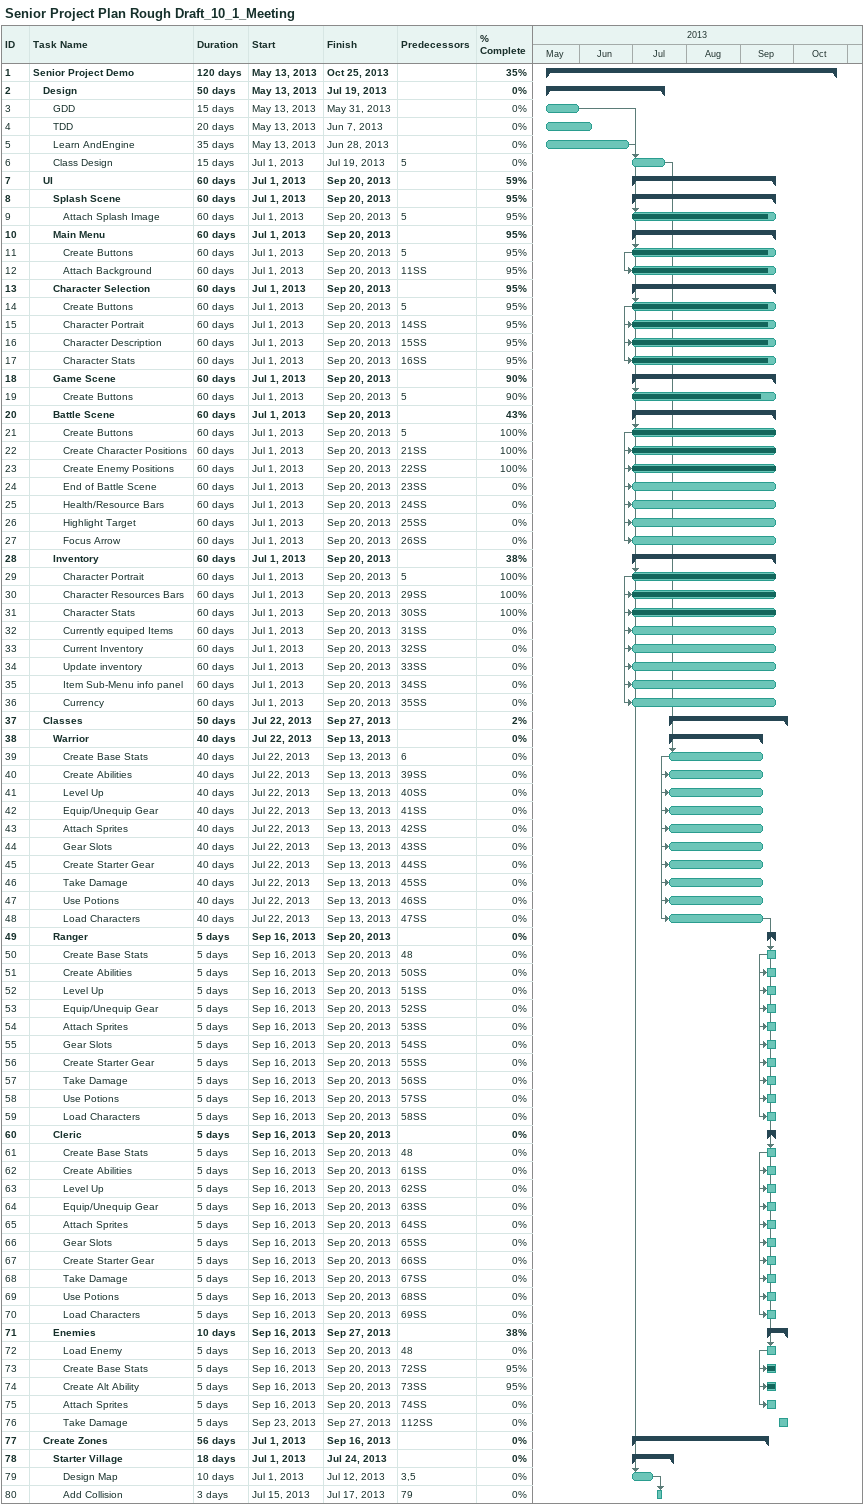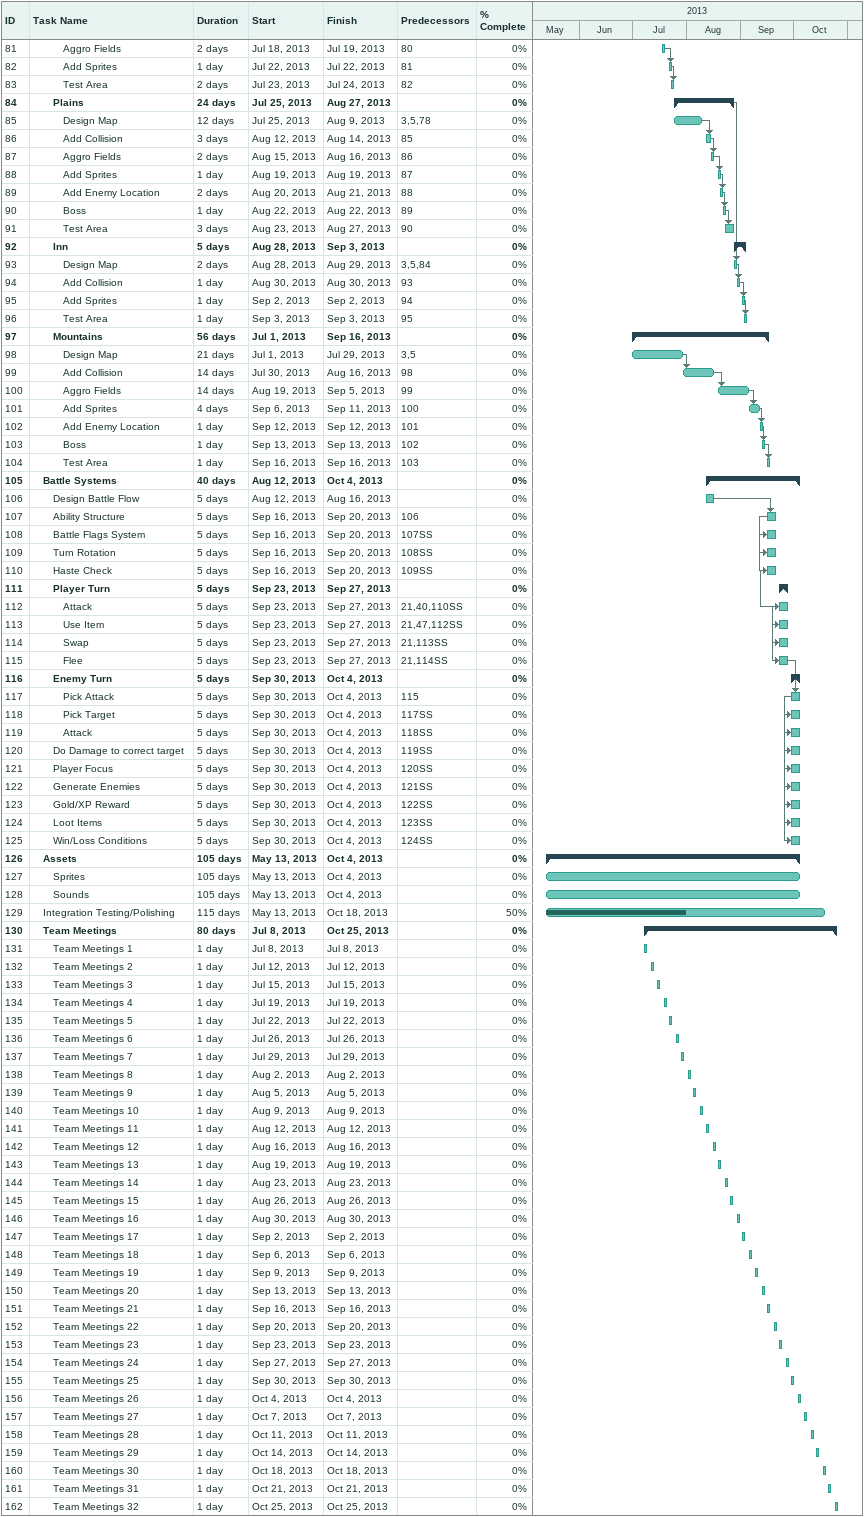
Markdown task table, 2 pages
Senior Project Plan Rough Draft_10_1_Meeting

| ID | Level | Task | Duration | Start | Finish | Predecessors | % complete |
|---|---|---|---|---|---|---|---|
| 1 | 1 | **Senior Project Demo** | 120d | 2013-05-13 | 2013-10-25 |  | 35 |
| 2 | 2 | **Design** | 50d | 2013-05-13 | 2013-07-19 |  | 0 |
| 3 | 3 | GDD | 15d | 2013-05-13 | 2013-05-31 |  | 0 |
| 4 | 3 | TDD | 20d | 2013-05-13 | 2013-06-07 |  | 0 |
| 5 | 3 | Learn AndEngine | 35d | 2013-05-13 | 2013-06-28 |  | 0 |
| 6 | 3 | Class Design | 15d | 2013-07-01 | 2013-07-19 | 5 | 0 |
| 7 | 2 | **UI** | 60d | 2013-07-01 | 2013-09-20 |  | 59 |
| 8 | 3 | **Splash Scene** | 60d | 2013-07-01 | 2013-09-20 |  | 95 |
| 9 | 4 | Attach Splash Image | 60d | 2013-07-01 | 2013-09-20 | 5 | 95 |
| 10 | 3 | **Main Menu** | 60d | 2013-07-01 | 2013-09-20 |  | 95 |
| 11 | 4 | Create Buttons | 60d | 2013-07-01 | 2013-09-20 | 5 | 95 |
| 12 | 4 | Attach Background | 60d | 2013-07-01 | 2013-09-20 | 11SS | 95 |
| 13 | 3 | **Character Selection** | 60d | 2013-07-01 | 2013-09-20 |  | 95 |
| 14 | 4 | Create Buttons | 60d | 2013-07-01 | 2013-09-20 | 5 | 95 |
| 15 | 4 | Character Portrait | 60d | 2013-07-01 | 2013-09-20 | 14SS | 95 |
| 16 | 4 | Character Description | 60d | 2013-07-01 | 2013-09-20 | 15SS | 95 |
| 17 | 4 | Character Stats | 60d | 2013-07-01 | 2013-09-20 | 16SS | 95 |
| 18 | 3 | **Game Scene** | 60d | 2013-07-01 | 2013-09-20 |  | 90 |
| 19 | 4 | Create Buttons | 60d | 2013-07-01 | 2013-09-20 | 5 | 90 |
| 20 | 3 | **Battle Scene** | 60d | 2013-07-01 | 2013-09-20 |  | 43 |
| 21 | 4 | Create Buttons | 60d | 2013-07-01 | 2013-09-20 | 5 | 100 |
| 22 | 4 | Create Character Positions | 60d | 2013-07-01 | 2013-09-20 | 21SS | 100 |
| 23 | 4 | Create Enemy Positions | 60d | 2013-07-01 | 2013-09-20 | 22SS | 100 |
| 24 | 4 | End of Battle Scene | 60d | 2013-07-01 | 2013-09-20 | 23SS | 0 |
| 25 | 4 | Health/Resource Bars | 60d | 2013-07-01 | 2013-09-20 | 24SS | 0 |
| 26 | 4 | Highlight Target | 60d | 2013-07-01 | 2013-09-20 | 25SS | 0 |
| 27 | 4 | Focus Arrow | 60d | 2013-07-01 | 2013-09-20 | 26SS | 0 |
| 28 | 3 | **Inventory** | 60d | 2013-07-01 | 2013-09-20 |  | 38 |
| 29 | 4 | Character Portrait | 60d | 2013-07-01 | 2013-09-20 | 5 | 100 |
| 30 | 4 | Character Resources Bars | 60d | 2013-07-01 | 2013-09-20 | 29SS | 100 |
| 31 | 4 | Character Stats | 60d | 2013-07-01 | 2013-09-20 | 30SS | 100 |
| 32 | 4 | Currently equiped Items | 60d | 2013-07-01 | 2013-09-20 | 31SS | 0 |
| 33 | 4 | Current Inventory | 60d | 2013-07-01 | 2013-09-20 | 32SS | 0 |
| 34 | 4 | Update inventory | 60d | 2013-07-01 | 2013-09-20 | 33SS | 0 |
| 35 | 4 | Item Sub-Menu info panel | 60d | 2013-07-01 | 2013-09-20 | 34SS | 0 |
| 36 | 4 | Currency | 60d | 2013-07-01 | 2013-09-20 | 35SS | 0 |
| 37 | 2 | **Classes** | 50d | 2013-07-22 | 2013-09-27 |  | 2 |
| 38 | 3 | **Warrior** | 40d | 2013-07-22 | 2013-09-13 |  | 0 |
| 39 | 4 | Create Base Stats | 40d | 2013-07-22 | 2013-09-13 | 6 | 0 |
| 40 | 4 | Create Abilities | 40d | 2013-07-22 | 2013-09-13 | 39SS | 0 |
| 41 | 4 | Level Up | 40d | 2013-07-22 | 2013-09-13 | 40SS | 0 |
| 42 | 4 | Equip/Unequip Gear | 40d | 2013-07-22 | 2013-09-13 | 41SS | 0 |
| 43 | 4 | Attach Sprites | 40d | 2013-07-22 | 2013-09-13 | 42SS | 0 |
| 44 | 4 | Gear Slots | 40d | 2013-07-22 | 2013-09-13 | 43SS | 0 |
| 45 | 4 | Create Starter Gear | 40d | 2013-07-22 | 2013-09-13 | 44SS | 0 |
| 46 | 4 | Take Damage | 40d | 2013-07-22 | 2013-09-13 | 45SS | 0 |
| 47 | 4 | Use Potions | 40d | 2013-07-22 | 2013-09-13 | 46SS | 0 |
| 48 | 4 | Load Characters | 40d | 2013-07-22 | 2013-09-13 | 47SS | 0 |
| 49 | 3 | **Ranger** | 5d | 2013-09-16 | 2013-09-20 |  | 0 |
| 50 | 4 | Create Base Stats | 5d | 2013-09-16 | 2013-09-20 | 48 | 0 |
| 51 | 4 | Create Abilities | 5d | 2013-09-16 | 2013-09-20 | 50SS | 0 |
| 52 | 4 | Level Up | 5d | 2013-09-16 | 2013-09-20 | 51SS | 0 |
| 53 | 4 | Equip/Unequip Gear | 5d | 2013-09-16 | 2013-09-20 | 52SS | 0 |
| 54 | 4 | Attach Sprites | 5d | 2013-09-16 | 2013-09-20 | 53SS | 0 |
| 55 | 4 | Gear Slots | 5d | 2013-09-16 | 2013-09-20 | 54SS | 0 |
| 56 | 4 | Create Starter Gear | 5d | 2013-09-16 | 2013-09-20 | 55SS | 0 |
| 57 | 4 | Take Damage | 5d | 2013-09-16 | 2013-09-20 | 56SS | 0 |
| 58 | 4 | Use Potions | 5d | 2013-09-16 | 2013-09-20 | 57SS | 0 |
| 59 | 4 | Load Characters | 5d | 2013-09-16 | 2013-09-20 | 58SS | 0 |
| 60 | 3 | **Cleric** | 5d | 2013-09-16 | 2013-09-20 |  | 0 |
| 61 | 4 | Create Base Stats | 5d | 2013-09-16 | 2013-09-20 | 48 | 0 |
| 62 | 4 | Create Abilities | 5d | 2013-09-16 | 2013-09-20 | 61SS | 0 |
| 63 | 4 | Level Up | 5d | 2013-09-16 | 2013-09-20 | 62SS | 0 |
| 64 | 4 | Equip/Unequip Gear | 5d | 2013-09-16 | 2013-09-20 | 63SS | 0 |
| 65 | 4 | Attach Sprites | 5d | 2013-09-16 | 2013-09-20 | 64SS | 0 |
| 66 | 4 | Gear Slots | 5d | 2013-09-16 | 2013-09-20 | 65SS | 0 |
| 67 | 4 | Create Starter Gear | 5d | 2013-09-16 | 2013-09-20 | 66SS | 0 |
| 68 | 4 | Take Damage | 5d | 2013-09-16 | 2013-09-20 | 67SS | 0 |
| 69 | 4 | Use Potions | 5d | 2013-09-16 | 2013-09-20 | 68SS | 0 |
| 70 | 4 | Load Characters | 5d | 2013-09-16 | 2013-09-20 | 69SS | 0 |
| 71 | 3 | **Enemies** | 10d | 2013-09-16 | 2013-09-27 |  | 38 |
| 72 | 4 | Load Enemy | 5d | 2013-09-16 | 2013-09-20 | 48 | 0 |
| 73 | 4 | Create Base Stats | 5d | 2013-09-16 | 2013-09-20 | 72SS | 95 |
| 74 | 4 | Create Alt Ability | 5d | 2013-09-16 | 2013-09-20 | 73SS | 95 |
| 75 | 4 | Attach Sprites | 5d | 2013-09-16 | 2013-09-20 | 74SS | 0 |
| 76 | 4 | Take Damage | 5d | 2013-09-23 | 2013-09-27 | 112SS | 0 |
| 77 | 2 | **Create Zones** | 56d | 2013-07-01 | 2013-09-16 |  | 0 |
| 78 | 3 | **Starter Village** | 18d | 2013-07-01 | 2013-07-24 |  | 0 |
| 79 | 4 | Design Map | 10d | 2013-07-01 | 2013-07-12 | 3, 5 | 0 |
| 80 | 4 | Add Collision | 3d | 2013-07-15 | 2013-07-17 | 79 | 0 |
| 81 | 4 | Aggro Fields | 2d | 2013-07-18 | 2013-07-19 | 80 | 0 |
| 82 | 4 | Add Sprites | 1d | 2013-07-22 | 2013-07-22 | 81 | 0 |
| 83 | 4 | Test Area | 2d | 2013-07-23 | 2013-07-24 | 82 | 0 |
| 84 | 3 | **Plains** | 24d | 2013-07-25 | 2013-08-27 |  | 0 |
| 85 | 4 | Design Map | 12d | 2013-07-25 | 2013-08-09 | 3, 5, 78 | 0 |
| 86 | 4 | Add Collision | 3d | 2013-08-12 | 2013-08-14 | 85 | 0 |
| 87 | 4 | Aggro Fields | 2d | 2013-08-15 | 2013-08-16 | 86 | 0 |
| 88 | 4 | Add Sprites | 1d | 2013-08-19 | 2013-08-19 | 87 | 0 |
| 89 | 4 | Add Enemy Location | 2d | 2013-08-20 | 2013-08-21 | 88 | 0 |
| 90 | 4 | Boss | 1d | 2013-08-22 | 2013-08-22 | 89 | 0 |
| 91 | 4 | Test Area | 3d | 2013-08-23 | 2013-08-27 | 90 | 0 |
| 92 | 3 | **Inn** | 5d | 2013-08-28 | 2013-09-03 |  | 0 |
| 93 | 4 | Design Map | 2d | 2013-08-28 | 2013-08-29 | 3, 5, 84 | 0 |
| 94 | 4 | Add Collision | 1d | 2013-08-30 | 2013-08-30 | 93 | 0 |
| 95 | 4 | Add Sprites | 1d | 2013-09-02 | 2013-09-02 | 94 | 0 |
| 96 | 4 | Test Area | 1d | 2013-09-03 | 2013-09-03 | 95 | 0 |
| 97 | 3 | **Mountains** | 56d | 2013-07-01 | 2013-09-16 |  | 0 |
| 98 | 4 | Design Map | 21d | 2013-07-01 | 2013-07-29 | 3, 5 | 0 |
| 99 | 4 | Add Collision | 14d | 2013-07-30 | 2013-08-16 | 98 | 0 |
| 100 | 4 | Aggro Fields | 14d | 2013-08-19 | 2013-09-05 | 99 | 0 |
| 101 | 4 | Add Sprites | 4d | 2013-09-06 | 2013-09-11 | 100 | 0 |
| 102 | 4 | Add Enemy Location | 1d | 2013-09-12 | 2013-09-12 | 101 | 0 |
| 103 | 4 | Boss | 1d | 2013-09-13 | 2013-09-13 | 102 | 0 |
| 104 | 4 | Test Area | 1d | 2013-09-16 | 2013-09-16 | 103 | 0 |
| 105 | 2 | **Battle Systems** | 40d | 2013-08-12 | 2013-10-04 |  | 0 |
| 106 | 3 | Design Battle Flow | 5d | 2013-08-12 | 2013-08-16 |  | 0 |
| 107 | 3 | Ability Structure | 5d | 2013-09-16 | 2013-09-20 | 106 | 0 |
| 108 | 3 | Battle Flags System | 5d | 2013-09-16 | 2013-09-20 | 107SS | 0 |
| 109 | 3 | Turn Rotation | 5d | 2013-09-16 | 2013-09-20 | 108SS | 0 |
| 110 | 3 | Haste Check | 5d | 2013-09-16 | 2013-09-20 | 109SS | 0 |
| 111 | 3 | **Player Turn** | 5d | 2013-09-23 | 2013-09-27 |  | 0 |
| 112 | 4 | Attack | 5d | 2013-09-23 | 2013-09-27 | 21, 40, 110SS | 0 |
| 113 | 4 | Use Item | 5d | 2013-09-23 | 2013-09-27 | 21, 47, 112SS | 0 |
| 114 | 4 | Swap | 5d | 2013-09-23 | 2013-09-27 | 21, 113SS | 0 |
| 115 | 4 | Flee | 5d | 2013-09-23 | 2013-09-27 | 21, 114SS | 0 |
| 116 | 3 | **Enemy Turn** | 5d | 2013-09-30 | 2013-10-04 |  | 0 |
| 117 | 4 | Pick Attack | 5d | 2013-09-30 | 2013-10-04 | 115 | 0 |
| 118 | 4 | Pick Target | 5d | 2013-09-30 | 2013-10-04 | 117SS | 0 |
| 119 | 4 | Attack | 5d | 2013-09-30 | 2013-10-04 | 118SS | 0 |
| 120 | 3 | Do Damage to correct target | 5d | 2013-09-30 | 2013-10-04 | 119SS | 0 |
| 121 | 3 | Player Focus | 5d | 2013-09-30 | 2013-10-04 | 120SS | 0 |
| 122 | 3 | Generate Enemies | 5d | 2013-09-30 | 2013-10-04 | 121SS | 0 |
| 123 | 3 | Gold/XP Reward | 5d | 2013-09-30 | 2013-10-04 | 122SS | 0 |
| 124 | 3 | Loot Items | 5d | 2013-09-30 | 2013-10-04 | 123SS | 0 |
| 125 | 3 | Win/Loss Conditions | 5d | 2013-09-30 | 2013-10-04 | 124SS | 0 |
| 126 | 2 | **Assets** | 105d | 2013-05-13 | 2013-10-04 |  | 0 |
| 127 | 3 | Sprites | 105d | 2013-05-13 | 2013-10-04 |  | 0 |
| 128 | 3 | Sounds | 105d | 2013-05-13 | 2013-10-04 |  | 0 |
| 129 | 2 | Integration Testing/Polishing | 115d | 2013-05-13 | 2013-10-18 |  | 50 |
| 130 | 2 | **Team Meetings** | 80d | 2013-07-08 | 2013-10-25 |  | 0 |
| 131 | 3 | Team Meetings 1 | 1d | 2013-07-08 | 2013-07-08 |  | 0 |
| 132 | 3 | Team Meetings 2 | 1d | 2013-07-12 | 2013-07-12 |  | 0 |
| 133 | 3 | Team Meetings 3 | 1d | 2013-07-15 | 2013-07-15 |  | 0 |
| 134 | 3 | Team Meetings 4 | 1d | 2013-07-19 | 2013-07-19 |  | 0 |
| 135 | 3 | Team Meetings 5 | 1d | 2013-07-22 | 2013-07-22 |  | 0 |
| 136 | 3 | Team Meetings 6 | 1d | 2013-07-26 | 2013-07-26 |  | 0 |
| 137 | 3 | Team Meetings 7 | 1d | 2013-07-29 | 2013-07-29 |  | 0 |
| 138 | 3 | Team Meetings 8 | 1d | 2013-08-02 | 2013-08-02 |  | 0 |
| 139 | 3 | Team Meetings 9 | 1d | 2013-08-05 | 2013-08-05 |  | 0 |
| 140 | 3 | Team Meetings 10 | 1d | 2013-08-09 | 2013-08-09 |  | 0 |
| 141 | 3 | Team Meetings 11 | 1d | 2013-08-12 | 2013-08-12 |  | 0 |
| 142 | 3 | Team Meetings 12 | 1d | 2013-08-16 | 2013-08-16 |  | 0 |
| 143 | 3 | Team Meetings 13 | 1d | 2013-08-19 | 2013-08-19 |  | 0 |
| 144 | 3 | Team Meetings 14 | 1d | 2013-08-23 | 2013-08-23 |  | 0 |
| 145 | 3 | Team Meetings 15 | 1d | 2013-08-26 | 2013-08-26 |  | 0 |
| 146 | 3 | Team Meetings 16 | 1d | 2013-08-30 | 2013-08-30 |  | 0 |
| 147 | 3 | Team Meetings 17 | 1d | 2013-09-02 | 2013-09-02 |  | 0 |
| 148 | 3 | Team Meetings 18 | 1d | 2013-09-06 | 2013-09-06 |  | 0 |
| 149 | 3 | Team Meetings 19 | 1d | 2013-09-09 | 2013-09-09 |  | 0 |
| 150 | 3 | Team Meetings 20 | 1d | 2013-09-13 | 2013-09-13 |  | 0 |
| 151 | 3 | Team Meetings 21 | 1d | 2013-09-16 | 2013-09-16 |  | 0 |
| 152 | 3 | Team Meetings 22 | 1d | 2013-09-20 | 2013-09-20 |  | 0 |
| 153 | 3 | Team Meetings 23 | 1d | 2013-09-23 | 2013-09-23 |  | 0 |
| 154 | 3 | Team Meetings 24 | 1d | 2013-09-27 | 2013-09-27 |  | 0 |
| 155 | 3 | Team Meetings 25 | 1d | 2013-09-30 | 2013-09-30 |  | 0 |
| 156 | 3 | Team Meetings 26 | 1d | 2013-10-04 | 2013-10-04 |  | 0 |
| 157 | 3 | Team Meetings 27 | 1d | 2013-10-07 | 2013-10-07 |  | 0 |
| 158 | 3 | Team Meetings 28 | 1d | 2013-10-11 | 2013-10-11 |  | 0 |
| 159 | 3 | Team Meetings 29 | 1d | 2013-10-14 | 2013-10-14 |  | 0 |
| 160 | 3 | Team Meetings 30 | 1d | 2013-10-18 | 2013-10-18 |  | 0 |
| 161 | 3 | Team Meetings 31 | 1d | 2013-10-21 | 2013-10-21 |  | 0 |
| 162 | 3 | Team Meetings 32 | 1d | 2013-10-25 | 2013-10-25 |  | 0 |
